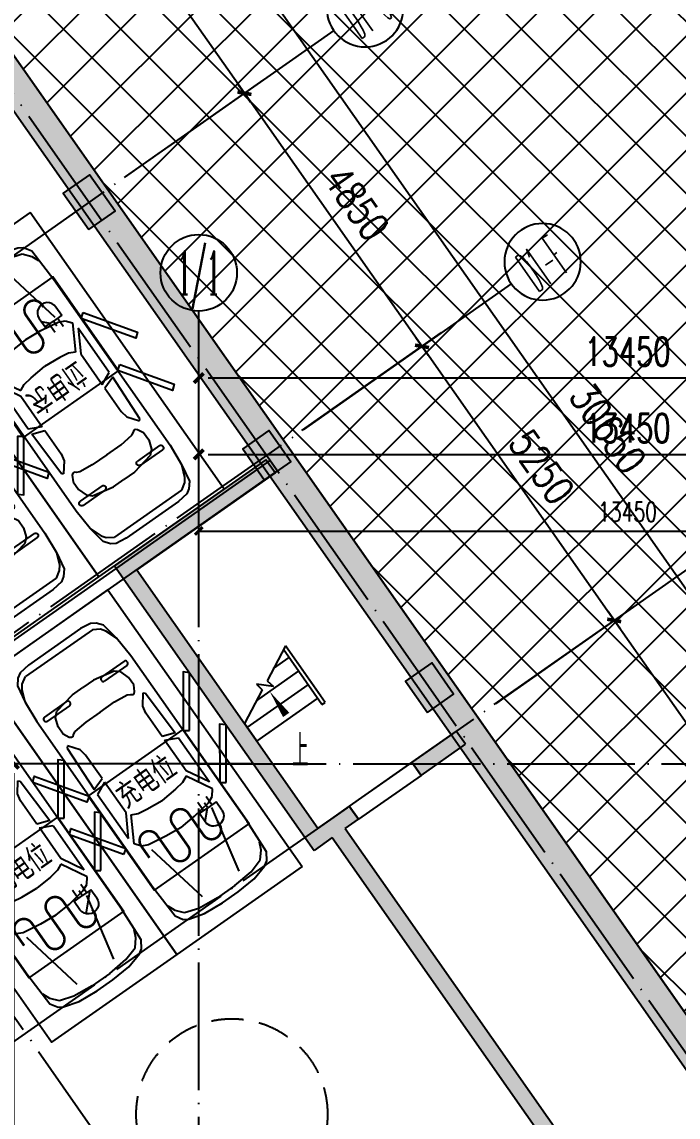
# Model space of a CAD drawing. Header units: millimetres. Extents: x 12325263 to 13848842, y -1463133 to 573208.
# Drawn here: x 12542073 to 12552365, y -1308429 to -1291252 of the extents above; entities that cross this region are included whole.
import ezdxf
from ezdxf.enums import TextEntityAlignment as Align

# ---------------------------------------------------------------- set-up
doc = ezdxf.new("R2010")
doc.units = ezdxf.units.MM
doc.header["$LTSCALE"] = 1000
for name, pattern in [('DASH', [0.35, 0.25, -0.1]), ('DASHED2', [0.375, 0.25, -0.125]), ('DOTE', [2.4200000000000004, 2, -0.2, 0.02, -0.2]), ('地下室负三层平面图$0$-3F平面$0$$AUDIT_BAD_LTYPE2', [0]), ('地下室轴网$0$DOTE', [2.4200000000000004, 2, -0.2, 0.02, -0.2])]:
    doc.linetypes.add(name, pattern=pattern)
for name, color, linetype in [('A-AXIS', 16, 'DOTE'), ('A-WALL', 5, 'Continuous'), ('A-WALL-PATT', 8, 'Continuous'), ('A_WALL(防火墙)', 151, 'Continuous'), ('AXIS', 3, 'Continuous'), ('AXIS_TEXT', 7, 'Continuous'), ('DIM_SYMB', 3, 'Continuous'), ('G-合 -3F地下室墙柱$0$COLUMN', 6, 'Continuous'), ('PUB_DIM', 83, 'Continuous'), ('PUB_HATCH', 8, 'Continuous'), ('TH_TEXT', 7, 'Continuous'), ('人防墙', 6, 'Continuous'), ('人防门', 60, 'Continuous'), ('地下室轴网$0$DIM-AXISDIMS', 3, 'Continuous'), ('地下室轴网$0$DIM-AXISDOWN', 16, 'Continuous'), ('车道中心线', 6, 'Continuous'), ('酒店机动车位', 153, 'Continuous')]:
    doc.layers.add(name, color=color, linetype=linetype)
doc.styles.add('_TCH_AXIS', font='COMPLEX', dxfattribs={"bigfont": 'GBCBIG'})
doc.styles.add('_TCH_DIM', font='SIMPLEX.shx', dxfattribs={"width": 0.7, "bigfont": 'GBCBIG.shx'})
doc.styles.add('_TCH_DIM_T3', font='SIMPLEX.shx', dxfattribs={"width": 0.7058823529411765, "bigfont": 'GBCBIG.shx'})
doc.styles.add('COMPLEX', font='COMPLEX')
doc.styles.add('地下室轴网$0$COMPLEX', font='COMPLEX')
doc.styles.add('地下室轴网$0$DIM_FONT', font='SIMPLEX', dxfattribs={"width": 0.8})
doc.styles.add('黑体', font='simhei.ttf', dxfattribs={"width": 0.7})
doc.dimstyles.new('_TCH_ARCH&&120', dxfattribs={"dimtxt": 306, "dimasz": 120, "dimexe": 300, "dimexo": 360, "dimgap": 147, "dimtad": 1, "dimdec": 0, "dimzin": 0, "dimdsep": 46, "dimtxsty": '_TCH_DIM_T3', "dimblk": 'ARCHTICK', "dimcen": 0.09, "dimclrt": 7, "dimazin": 2, "dimtfac": 1, "dimtdec": 0, "dimtix": 1, "dimtmove": 2, "dimatfit": 3, "dimfxl": 1, "dimfxlon": 1, "dimtolj": 1, "dimtzin": 0, "dimarcsym": 0})
doc.dimstyles.new('_TCH_ARCH&&150', dxfattribs={"dimtxt": 446.25, "dimasz": 150, "dimexe": 375, "dimexo": 450, "dimgap": 189.375, "dimtad": 1, "dimdec": 0, "dimzin": 0, "dimdsep": 46, "dimtxsty": '_TCH_DIM_T3', "dimblk": 'asdggshdfhsg_ArchTick', "dimcen": 0.09, "dimclrt": 7, "dimazin": 2, "dimtfac": 1, "dimtdec": 0, "dimtix": 1, "dimtmove": 2, "dimatfit": 3, "dimfxl": 1, "dimtolj": 1, "dimtzin": 0, "dimarcsym": 0})
doc.dimstyles.new('地下室轴网$0$DIMN-150', dxfattribs={"dimscale": 1.5, "dimtxt": 300, "dimasz": 0.75, "dimexe": 250, "dimexo": 300, "dimgap": 150, "dimtad": 1, "dimdec": 0, "dimdsep": 46, "dimtxsty": '地下室轴网$0$DIM_FONT', "dimblk": 'asdggbj-13-地下室轴网$0$_DIMX', "dimcen": 2.5, "dimclrd": 256, "dimclre": 256, "dimclrt": 256, "dimazin": 0, "dimtfac": 1, "dimtdec": 0, "dimtix": 1, "dimtmove": 2, "dimatfit": 3, "dimldrblk": 'asdggbj-13-地下室轴网$0$_DIMX', "dimfxl": 1, "dimtolj": 1, "dimtzin": 0, "dimarcsym": 0})

# ---------------------------------------------------------------- blocks, each defined once
blk = doc.blocks.new('asdgafgf20230228-rf3')
at = {"layer": 'PUB_HATCH'}
for points in [[(2922.933328754524, 62217.60468081995), (548.589664693161, 60552.52259395867), (896.8173508313914, 60491.3803984479), (3066.474835132389, 62012.91995753368)], [(896.8173508313914, 60491.3803984479), (548.589664693161, 60552.52259395867), (3677.826256460468, 56090.41789027261), (3738.968016879857, 56438.6430985824)], [(5908.632271887941, 57960.18740640267), (5212.676982062156, 57472.12718819735), (5356.218488475801, 57267.44246493618), (6052.173778301588, 57755.5026831415)], [(4169.047094178489, 56434.90172817007), (4373.73181682217, 56578.44323415066), (4230.19031040853, 56783.12795741183), (3943.63073750606, 56582.16917496676), (4025.680067529245, 56436.14370829435)], [(4025.680067529297, 56436.14370829438), (3943.630737505903, 56582.16917496664), (3738.968016879857, 56438.6430985824), (3677.826256460468, 56090.41789027261), (3964.362370903341, 56291.36022174634)], [(4025.680067529297, 56436.1437082944), (3964.362370903341, 56291.36022174634), (9569.495111178723, 48298.85388449092), (9819.495423932389, 48377.77869888145), (4169.047094178489, 56434.90172817007)]]:
    blk.add_hatch(color=256, dxfattribs=at).paths.add_polyline_path(points)
at = {"layer": 'DIM_SYMB'}
blk.add_lwpolyline([(3356.201069489006, 58051.15746393919, 0, 0, 0), (2982.993152928057, 58583.33774449855, 0, 120, 0), (3241.367864393328, 58214.90524257284, 0, 0, 0)], format="xyseb", dxfattribs=at)
at = {"layer": '人防墙'}
for p, q in [((2922.933328754524, 62217.60468081995), (548.589664693161, 60552.52259395867)), ((3066.474835132389, 62012.91995753368), (2922.933328754524, 62217.60468081995)), ((3066.474835132389, 62012.91995753368), (896.8173508313914, 60491.3803984479)), ((548.589664693161, 60552.52259395867), (3677.826256460468, 56090.41789027261)), ((896.8173508313914, 60491.3803984479), (3738.968016879857, 56438.6430985824)), ((5908.632271887941, 57960.18740640267), (5212.676982062156, 57472.12718819735)), ((6052.173778301588, 57755.5026831415), (5908.632271887941, 57960.18740640267)), ((5356.218488475801, 57267.44246493618), (6052.173778301588, 57755.5026831415)), ((5212.676982062156, 57472.12718819735), (5356.218488475801, 57267.44246493618)), ((4230.19031040853, 56783.12795741183), (3943.63073750606, 56582.16917496676)), ((4373.73181682217, 56578.44323415066), (4230.19031040853, 56783.12795741183)), ((3943.630737505903, 56582.16917496664), (3738.968016879857, 56438.6430985824)), ((4169.047094178489, 56434.90172817007), (4373.73181682217, 56578.44323415066)), ((4169.047094178489, 56434.90172817007), (9819.495423932389, 48377.77869888145)), ((3964.362370903341, 56291.36022174634), (3677.826256460468, 56090.41789027261)), ((3964.362370903341, 56291.36022174634), (9569.495111178723, 48298.85388449092))]:
    blk.add_line(p, q, dxfattribs=at)
at = {"layer": '人防门'}
for p, q in [((3229.348579913589, 59298.80890119335), (2940.93440229731, 58751.59396759893)), ((3783.037058242365, 58509.27021065657), (3229.348579913603, 59298.80890119334)), ((3851.936981299771, 58411.02154347638), (3229.348579913589, 59298.80890119335)), ((3041.106725364583, 58941.65324820815), (3286.06322477913, 59113.43658579909)), ((3802.812647709676, 58376.57158194768), (3197.903974823199, 59239.14831991176)), ((2775.596413867121, 58437.89435301266), (3435.346391403511, 58900.56447357535)), ((2940.93440229731, 58751.59396759893), (3040.000988023657, 58659.88349059378)), ((2866.463887343536, 58610.29932587231), (2587.354559318147, 58080.73870002748)), ((2630.798747486889, 58018.78894166929), (3584.629558027907, 58687.6923613516)), ((3040.000988023657, 58659.88349059378), (2773.51180382404, 58696.34932805732)), ((2773.51180382404, 58696.34932805732), (2866.463887343536, 58610.29932587231)), ((2780.081914111269, 57805.91682944555), (3733.912724652271, 58474.82024912787)), ((3802.812647709676, 58376.57158194768), (3851.936981299771, 58411.02154347638)), ((2780.081914111269, 57805.91682944555), (2587.354559318132, 58080.7387000275)), ((5212.676982062144, 57472.12718819734), (4230.190310408539, 56783.12795741183)), ((5356.218488475793, 57267.44246493618), (4373.731816822187, 56578.44323415067))]:
    blk.add_line(p, q, dxfattribs=at)
at = {"layer": '人防门', "linetype": 'DASH'}
for p, q in [((5356.218488475792, 57267.44246493618), (5212.676982062145, 57472.12718819734)), ((4230.19031040854, 56783.12795741183), (4373.731816822186, 56578.44323415067))]:
    blk.add_line(p, q, dxfattribs=at)
at = {"layer": 'TH_TEXT', "style": '_TCH_DIM', "width": 0.7}
blk.add_text('上', height=506.3829787234042, dxfattribs=at).set_placement((3337.164133395472, 57397.20608826519))
blk = doc.blocks.new('asdfsafd')
at = {"layer": 'PUB_HATCH'}
blk.add_hatch(color=256, dxfattribs=at).paths.add_polyline_path([(-24989.26792814023, 87402.65462490589), (-24729.18889229732, 87902.6199659266), (-42840.89759805771, 113729.2132433883), (-42963.18397791468, 113032.7609258716)])
at = {"layer": 'A-WALL'}
for p, q in [((-24729.18889229732, 87902.6199659266), (-42840.89759805771, 113729.2132433883)), ((-24989.26792814023, 87402.65462490589), (-42963.18397791468, 113032.7609258716))]:
    blk.add_line(p, q, dxfattribs=at)
blk = doc.blocks.new('asdfasdgdrg')
at = {"layer": '车道中心线', "linetype": 'DASHED2', "ltscale": 2}
blk.add_circle((-54516.28630941734, 5729.765465866076), 1500, dxfattribs=at)
blk = doc.blocks.new('asdfsfsdf')
at = {"color": 253, "linetype": '地下室负三层平面图$0$-3F平面$0$$AUDIT_BAD_LTYPE2', "transparency": 33554559, "extrusion": (0.0004477907748714072, 3.529959095306893e-16, 0.999999899741706)}
for p, q in [((-499.9999510645866, -141.1764707579277, 0.2238953878532797), (-724.9999280292541, -211.764705659356, 0.3246483119859617)), ((-168.7499837987125, -110.000000001397, 0.07556469346370548), (-499.9999510645866, -141.1764707579277, 0.2238953878532797)), ((168.7499823644757, -109.9999999995343, -0.07556469305539444), (-168.7499837987125, -110.000000001397, 0.07556469346370548)), ((168.7499823644757, -109.9999999995343, -0.07556469305539444), (499.999950107187, -141.1764707579277, -0.2238953876585836)), ((499.999950107187, -141.1764707579277, -0.2238953876585836), (724.9999261181802, -211.7647058977745, -0.3246483115967724)), ((-824.9999170508236, -329.4117646231316, 0.3694273889297957), (-874.99991251342, -447.0588235869072, 0.3918169277702976)), ((-724.9999280292541, -211.764705659356, 0.3246483119859617), (-824.9999170508236, -329.4117646231316, 0.3694273889297957)), ((-349.9999665804207, -258.8235292448662, 0.1567267717199455), (-574.9999421145767, -1317.647058726754, 0.2574796953287081)), ((349.9999641925097, -258.8235292430036, -0.1567267711171998), (574.9999411571771, -1317.647058724891, -0.2574796952492556)), ((724.9999261181802, -211.7647058977745, -0.3246483115967724), (824.9999175239354, -329.4117646231316, -0.3694273894917245)), ((824.9999175239354, -329.4117646231316, -0.3694273894917245), (874.9999125096947, -447.0588235869072, -0.3918169281189517)), ((-274.9999726694077, -1364.705882550683, 0.1231424633135522), (-574.9999425914139, -1411.764705897775, 0.2574796953093296)), ((2.365559339523315e-07, -1341.176470519509), (-274.9999726694077, -1364.705882550683, 0.1231424633135522)), ((2.365559339523315e-07, -1341.176470519509), (274.9999717120081, -1364.705882312264, -0.1231424628849248)), ((274.9999717120081, -1364.705882312264, -0.1231424628849248), (574.9999416340142, -1411.764705897775, -0.2574796953464441)), ((-674.9999320898205, -1458.823529244866, 0.3022587728158986), (-749.9999260008335, -1552.941176654305, 0.3358430815717435)), ((-574.9999425914139, -1411.764705897775, 0.2574796953093296), (-674.9999320898205, -1458.823529244866, 0.3022587728158986)), ((574.9999416340142, -1411.764705897775, -0.2574796953464441), (674.9999316073954, -1458.823529481422, -0.3022587727170486)), ((674.9999316073954, -1458.823529481422, -0.3022587727170486), (749.9999240897596, -1552.941176414024, -0.3358430809488905)), ((-774.9999220632017, -2517.647058726754, 0.3470378507689607), (-774.9999220632017, -1670.588235379662, 0.3470378503031141)), ((-774.9999220632017, -1670.588235379662, 0.3470378503031141), (-574.9999421145767, -2023.529411557596, 0.257479695328853)), ((-749.9999260008335, -1552.941176654305, 0.3358430815717435), (-524.9999480806291, -1952.941176654305, 0.2350901571286059)), ((749.9999240897596, -1552.941176414024, -0.3358430809488905), (524.9999452158809, -1952.941176415887, -0.2350901560785282)), ((774.9999230131507, -1670.588235379662, -0.3470378509613082), (574.9999421108514, -2023.529411794152, -0.2574796950939764)), ((774.9999225363135, -2517.64705896331, -0.3470378506309664), (774.9999230131507, -1670.588235379662, -0.3470378509613082)), ((-424.9999581072479, -1905.882352830376, 0.1903110794088359), (-274.9999731462449, -1882.35294127604, 0.1231424632944275)), ((-274.9999731462449, -1882.35294127604, 0.1231424632944275), (2.365559339523315e-07, -1858.823529244866)), ((274.9999717120081, -1882.352941035759, -0.1231424628847421), (2.365559339523315e-07, -1858.823529244866)), ((424.999956196174, -1905.882352830376, -0.1903110785527894), (274.9999717120081, -1882.352941035759, -0.1231424628847421)), ((-574.9999421145767, -2023.529411557596, 0.257479695328853), (-574.9999421145767, -2611.764705659356, 0.2574796952125222)), ((-524.9999480806291, -1952.941176654305, 0.2350901571286059), (-424.9999581072479, -1905.882352830376, 0.1903110794088359)), ((524.9999452158809, -1952.941176415887, -0.2350901560785282), (424.999956196174, -1905.882352830376, -0.1903110785527894)), ((574.9999421108514, -2023.529411794152, -0.2574796950939764), (574.9999411571771, -2611.764705897775, -0.2574796951324972)), ((-574.9999421145767, -2611.764705659356, 0.2574796952125222), (-774.9999220632017, -2517.647058726754, 0.3470378507689607)), ((574.9999411571771, -2611.764705897775, -0.2574796951324972), (774.9999225363135, -2517.64705896331, -0.3470378506309664)), ((-774.9999215863645, -2611.764705899637, 0.3470378500898093), (-574.9999416377395, -2682.35294127604, 0.2574796952319682)), ((-749.9999255239964, -3388.235294345301, 0.3358430813588681), (-774.9999215863645, -2611.764705899637, 0.3470378500898093)), ((-574.9999416377395, -2682.35294127604, 0.2574796952319682), (-574.9999421145767, -3129.41176486155, 0.257479695562074)), ((774.9999225363135, -2611.764705659356, -0.3470378507473485), (574.9999416340142, -2682.35294127604, -0.2574796952294666)), ((574.9999416340142, -2682.35294127604, -0.2574796952294666), (574.9999416340142, -3129.411764621269, -0.2574796948800628)), ((749.9999245665967, -3388.235294343438, -0.3358430809290396), (774.9999225363135, -2611.764705659356, -0.3470378507473485)), ((-599.9999405629933, -3247.058823586907, 0.2686744650115782), (-724.9999270755798, -3411.764705897775, 0.324648311792771)), ((-574.9999421145767, -3129.41176486155, 0.257479695562074), (-599.9999405629933, -3247.058823586907, 0.2686744650115782)), ((574.9999416340142, -3129.411764621269, -0.2574796948800628), (599.9999391268939, -3247.058823586907, -0.2686744647175814)), ((599.9999391268939, -3247.058823586907, -0.2686744647175814), (724.9999275486916, -3411.764705897775, -0.3246483115377303)), ((-724.9999270755798, -3411.764705897775, 0.324648311792771), (-749.9999255239964, -3388.235294345301, 0.3358430813588681)), ((724.9999275486916, -3411.764705897775, -0.3246483115377303), (749.9999245665967, -3388.235294343438, -0.3358430809290396)), ((-624.9999380558729, -3505.882353068795, 0.2798692348493339), (-674.9999320898205, -3599.999999762978, 0.3022587729329561)), ((-674.9999320898205, -3599.999999762978, 0.3022587729329561), (-674.9999320898205, -3741.17647075979, 0.3022587729329017)), ((-599.9999405629933, -3482.352941274177, 0.2686744655939557), (-624.9999380558729, -3505.882353068795, 0.2798692348493339)), ((-574.9999421145767, -3482.35294127604, 0.2574796953293679), (-599.9999405629933, -3482.352941274177, 0.2686744655939557)), ((-549.9999470058829, -3505.882352830376, 0.2462849269087827), (-574.9999421145767, -3482.35294127604, 0.2574796953293679)), ((-499.9999496340752, -3529.41176486155, 0.2238953872139153), (-549.9999470058829, -3505.882352830376, 0.2462849269087827)), ((-274.9999731462449, -3552.941176415887, 0.1231424632950173), (-499.9999496340752, -3529.41176486155, 0.2238953872139153)), ((7.133930921554565e-07, -3552.941176654305), (-274.9999731462449, -3552.941176415887, 0.1231424632950173)), ((7.133930921554565e-07, -3552.941176654305), (274.9999726656824, -3552.941176415887, -0.1231424630783778)), ((274.9999726656824, -3552.941176415887, -0.1231424630783778), (499.999950107187, -3529.41176486155, -0.2238953881230394)), ((499.999950107187, -3529.41176486155, -0.2238953881230394), (549.9999441411346, -3505.882352830376, -0.2462849258573907)), ((549.9999441411346, -3505.882352830376, -0.2462849258573907), (574.9999416340142, -3482.35294127604, -0.2574796952294021)), ((574.9999416340142, -3482.35294127604, -0.2574796952294021), (599.9999391268939, -3482.352941274177, -0.2686744647174983)), ((599.9999391268939, -3482.352941274177, -0.2686744647174983), (624.9999351911247, -3505.882352830376, -0.2798692334487053)), ((624.9999351911247, -3505.882352830376, -0.2798692334487053), (674.9999311305583, -3600.000000001397, -0.3022587726192891)), ((674.9999311305583, -3600.000000001397, -0.3022587726192891), (674.9999316073954, -3741.176470281091, -0.3022587730655932)), ((-674.9999320898205, -3741.17647075979, 0.3022587729329017), (-624.9999380558729, -3882.352941037621, 0.2798692345000124)), ((674.9999316073954, -3741.176470281091, -0.3022587730655932), (624.9999351911247, -3882.352941037621, -0.2798692334484588)), ((-624.9999380558729, -3882.352941037621, 0.2798692345000124), (-549.9999460522085, -3952.941176414024, 0.2462849269474509)), ((624.9999351911247, -3882.352941037621, -0.2798692334484588), (549.9999450948089, -3952.941176654305, -0.2462849259351472)), ((-549.9999460522085, -3952.941176414024, 0.2462849269474509), (-199.9999792352319, -4023.529411794152, 0.08955815500490981)), ((-199.9999792352319, -4023.529411794152, 0.08955815500490981), (2.365559339523315e-07, -4023.529411553871)), ((199.9999801851809, -4023.529411553871, -0.08955815519579101), (2.365559339523315e-07, -4023.529411553871)), ((549.9999450948089, -3952.941176654305, -0.2462849259351472), (199.9999801851809, -4023.529411553871, -0.08955815519579101)), ((-874.9999120365828, -4352.941176656168, 0.3918169277909837), (-799.9999205116183, -4541.176470521372, 0.3582326202192607)), ((874.9999125096947, -4352.941176414024, -0.3918169282337609), (799.9999190755188, -4541.176470757928, -0.3582326193421601)), ((-799.9999205116183, -4541.176470521372, 0.3582326202192607), (-749.9999260008335, -4611.764706136193, 0.3358430813398884)), ((-749.9999260008335, -4611.764706136193, 0.3358430813398884), (-641.2499364260584, -4680.000000241678, 0.2871458345919543)), ((749.9999240897596, -4611.764706136193, -0.3358430808314997), (641.249935945496, -4680.000000001397, -0.2871458343748414)), ((799.9999190755188, -4541.176470757928, -0.3582326193421601), (749.9999240897596, -4611.764706136193, -0.3358430808314997)), ((641.249935945496, -4680.000000001397, -0.2871458343748414), (-641.2499364260584, -4680.000000241678, 0.2871458345919543))]:
    blk.add_line(p, q, dxfattribs=at)
for points in [[(-474.9999997620226, -23.52941179275513), (-149.9999997613286, -7.049211745248385e-29), (149.9999997613286, 7.049211745248385e-29), (474.9999992851854, -23.52941203117371), (724.9999997609804, -94.11764716915788), (799.9999992858793, -141.1764707565308), (875.0000002394273, -258.8235292453319), (899.9999983314156, -823.5294117927554), (899.99999928509, -4000.000000238419), (875.0000002394273, -4352.941176414491), (824.9999992870789, -4635.294117448852), (750.0000002408798, -4729.411765098573), (674.9999992854691, -4776.470588445664), (500.0000002381968, -4800.000000000001), (-500.000000715034, -4800.000000000001), (-674.9999997604438, -4776.470588210971), (-750.0000007158543, -4729.411765098573), (-825.0000007175906, -4635.294117927552), (-874.9999997607275, -4352.941176654772), (-900.0000007137389, -4000.000000238419), (-900.0000007156016, -823.5294117927554), (-874.999999285753, -258.8235297203065), (-800.0000007145284, -141.1764707602561), (-724.9999997591177, -94.11764669418336)], [(-981.91520381036, -1513.230591773987), (-1500.00000071459, -2253.132360218093), (-1425.335413217106, -2320.844957351685), (-900.0000007156016, -1570.588235139847)]]:
    blk.add_lwpolyline(points, close=True, dxfattribs=at)
for points, elevation in [([(981.915204765897, -1513.230591773987), (1499.999998807242, -2253.132359979675), (1425.335412263431, -2320.844957351685), (899.9999988082526, -1570.588235378266)], 1.176665431756874e-10), ([(-900.0000007156016, -2570.588235378266), (-981.9152042871972, -2513.230591535569), (-1500.00000071459, -3253.132359743119), (-1425.335413217105, -3320.844957351685)], -1.149049744242348e-10), ([(981.915204765897, -2513.230591773987), (1499.99999785543, -3253.132359743119), (1425.335412265294, -3320.844957351685), (899.9999992850899, -2570.588235378266)], 1.171056029924955e-10)]:
    blk.add_lwpolyline(points, close=True, dxfattribs=dict(at, elevation=elevation))
blk = doc.blocks.new('车位')
h = blk.add_hatch()
h.set_pattern_fill('ANSI31', color=256, scale=999.9999999999999, angle=-2.394345736421314e-08)
h.set_pattern_definition([(44.99999997605653, (-2400.000001788139, -5299.987687110901), (-1122.532014664547, 1122.532015602742), [])])
h.paths.add_polyline_path([(1879.999998450279, -3854.664422988892), (1879.999998569489, -3694.664422988892), (1719.999998450279, -3694.664423465729), (1559.999998569489, -3694.664422988892), (1559.999998569489, -3854.664422988892, 0.9898630017247371)])
for p, q in [((399.9999972712249, -1099.999999266118), (399.9999972712249, -1099.999999266118)), ((860.0160205308348, -1059.999999538064), (440.0000015441328, -1059.999999726191)), ((860.0160163957626, -1139.999999061227), (439.9999974090606, -1139.999999249354)), ((1499.999997032806, -1100.000607695431), (1499.999997032806, -1100.000607695431)), ((1959.999996932223, -1140), (1539.779563577846, -1140.000000188127)), ((1960.220432037488, -1060.000607967377), (1539.99999868311, -1060.000607678667)), ((1999.999996913597, -1099.999999981374), (1999.999996913597, -1099.999999981374)), ((1879.999998569489, -3694.664422988892), (1719.999998450279, -3694.664423465729)), ((1879.999998450279, -3854.664422988892), (1879.999998569489, -3694.664422988892))]:
    blk.add_line(p, q)
for points in [[(2399.999996781349, -5300.000001430511), (-2.741813659667969e-06, -5299.999999046326), (0, 0), (2399.999999880791, -9.5367431640625e-07)], [(289.9999990463257, -2468.601806640625), (2109.999998927116, -2468.601807117462), (2109.99999833107, -4269.228533267975), (289.9999980926514, -4269.228532314301)]]:
    blk.add_lwpolyline(points, close=True)
at = {"const_width": 39.99999999999999}
blk.add_lwpolyline([(519.9999985694885, -3813.032121181488), (519.9999986886978, -3590.069902896881, -1), (819.9999984502792, -3590.069902420044), (819.9999982118607, -4010.994340896606, 1), (1119.999998450279, -4010.994340896606), (1119.999998569489, -3590.069902896881, -1), (1419.999998569489, -3590.069902896881), (1419.999998211861, -4010.994341373444, 1), (1719.999998450279, -4010.994341373444), (1719.999998211861, -3963.042503356934)], format="xyb", dxfattribs=at)
at = {"const_width": 30}
for points in [[(1639.999998211861, -3694.664422988892), (1639.99999833107, -3534.203485965729)], [(1719.999998450279, -3694.664423465729), (1719.99999833107, -3599.861834049225)], [(1799.999998688698, -3694.664422988892), (1799.999998450279, -3534.203485488892)]]:
    blk.add_lwpolyline(points, dxfattribs=at)
blk.add_lwpolyline([(1879.99999833107, -3851.403974533081, -1), (1559.999998569489, -3854.664422988892), (1559.999998569489, -3694.664422988892), (1719.999998450279, -3694.664423465729)], format="xyb")
for centre, radius, start, end in [((439.999996913597, -1099.999998772517), 39.99999999999999, 90, 180), ((439.999996913597, -1099.999998772517), 39.99999999999999, 180, 270), ((859.9999972712249, -1100.000002399087), 39.99999999999998, 0, 90), ((859.9999972712249, -1100.000002399087), 39.99999999999998, 270, 0), ((1539.999996555969, -1100.000607678667), 39.99999999999999, 90, 180), ((1539.999996555969, -1100.000607678667), 39.99999999999999, 180, 270), ((1959.999997390434, -1100.000000476837), 39.99999999999999, 0, 90), ((1959.999996913597, -1100.0006108284), 39.99999999999998, 0, 90), ((1959.999997390434, -1100.000000476837), 39.99999999999999, 270, 0), ((1959.999996913597, -1100.0006108284), 39.99999999999998, 270, 0)]:
    blk.add_arc(centre, radius, start, end)
at = {"xscale": -1, "rotation": 180}
blk.add_blockref('asdfsfsdf', (1200.000000184402, -5050.000001905253), dxfattribs=at)
at = {"insert": (661.5946944952011, -2614.821184158325), "char_height": 349.9999999999999, "attachment_point": 1, "rotation": 359.99999997605653, "style": '黑体'}
blk.add_mtext_dynamic_manual_height_columns('充电位', width=1328.110077857971, gutter_width=1750, heights=[0], dxfattribs=at)
blk = doc.blocks.new('_AXISO')
blk.add_circle((0, 0), 0.5)
at = {"layer": 'AXIS_TEXT', "style": 'COMPLEX', "width": 1.041666666666667}
blk.add_attdef('A', text='', height=0.56, dxfattribs=at).set_placement((-0.25, -0.28), (0.25, -0.28), align=Align.FIT)
blk = doc.blocks.new('asdggshdfhsg_ArchTick')
at = {"color": 0, "linetype": 'ByBlock', "const_width": 0.4}
blk.add_lwpolyline([(-0.5, -0.5), (0.5, 0.5)], dxfattribs=at)
blk = doc.blocks.new('*D5247')
at = {"layer": 'AXIS', "color": 0, "lineweight": -2, "transparency": 16777216}
for p, q in [((12411416.81071017, 1082539.759090747), (12411416.81071017, 1085414.759090747)), ((12424866.81071017, 1082539.759090747), (12424866.81071017, 1085414.759090747)), ((12411566.81071017, 1085039.759090747), (12424716.81071017, 1085039.759090747))]:
    blk.add_line(p, q, dxfattribs=at)
at = {"layer": 'Defpoints', "color": 0, "transparency": 16777216}
for p in [(12424866.81071017, 1085039.759090747), (12411416.81071017, 1082089.759090747), (12424866.81071017, 1082089.759090747)]:
    blk.add_point(p, dxfattribs=at)
at = {"layer": 'AXIS', "color": 0, "lineweight": -2, "transparency": 16777216, "xscale": 150, "yscale": 150, "zscale": 150, "rotation": 180}
blk.add_blockref('asdggshdfhsg_ArchTick', (12411416.81071017, 1085039.759090747), dxfattribs=at)
at = {"layer": 'AXIS', "color": 0, "lineweight": -2, "transparency": 16777216, "xscale": 150, "yscale": 150, "zscale": 150}
blk.add_blockref('asdggshdfhsg_ArchTick', (12424866.81071017, 1085039.759090747), dxfattribs=at)
at = {"layer": 'AXIS', "color": 7, "transparency": 16777216, "insert": (12418141.81071017, 1085452.259090747), "char_height": 446.25, "attachment_point": 5, "style": '_TCH_DIM_T3'}
blk.add_mtext('\\A1;13450', dxfattribs=at)
blk = doc.blocks.new('*D5249')
at = {"layer": 'AXIS', "color": 0, "lineweight": -2, "transparency": 16777216}
for p, q in [((12411416.81071017, 1082539.759090747), (12411416.81071017, 1084214.759090747)), ((12424866.81071017, 1082539.759090747), (12424866.81071017, 1084214.759090747)), ((12411566.81071017, 1083839.759090747), (12424716.81071017, 1083839.759090747))]:
    blk.add_line(p, q, dxfattribs=at)
at = {"layer": 'Defpoints', "color": 0, "transparency": 16777216}
for p in [(12424866.81071017, 1083839.759090747), (12411416.81071017, 1082089.759090747), (12424866.81071017, 1082089.759090747)]:
    blk.add_point(p, dxfattribs=at)
at = {"layer": 'AXIS', "color": 0, "lineweight": -2, "transparency": 16777216, "xscale": 150, "yscale": 150, "zscale": 150, "rotation": 180}
blk.add_blockref('asdggshdfhsg_ArchTick', (12411416.81071017, 1083839.759090747), dxfattribs=at)
at = {"layer": 'AXIS', "color": 0, "lineweight": -2, "transparency": 16777216, "xscale": 150, "yscale": 150, "zscale": 150}
blk.add_blockref('asdggshdfhsg_ArchTick', (12424866.81071017, 1083839.759090747), dxfattribs=at)
at = {"layer": 'AXIS', "color": 7, "transparency": 16777216, "insert": (12418141.81071017, 1084252.259090747), "char_height": 446.25, "attachment_point": 5, "style": '_TCH_DIM_T3'}
blk.add_mtext('\\A1;13450', dxfattribs=at)
blk = doc.blocks.new('*D5258')
at = {"layer": 'AXIS', "color": 0, "lineweight": -2, "transparency": 16777216}
for p, q in [((12411816.81071017, 1078989.759090748), (12406941.81071017, 1078989.759090748)), ((12407316.81071017, 996139.7590900625), (12407316.81071017, 1078839.759090748)), ((12411816.81071017, 995989.7590900625), (12406941.81071017, 995989.7590900625))]:
    blk.add_line(p, q, dxfattribs=at)
at = {"layer": 'Defpoints', "color": 0, "transparency": 16777216}
for p in [(12407316.81071017, 1078989.759090748), (12412266.81071017, 1078989.759090748), (12412266.81071017, 995989.7590900625)]:
    blk.add_point(p, dxfattribs=at)
at = {"layer": 'AXIS', "color": 0, "lineweight": -2, "transparency": 16777216, "xscale": 150, "yscale": 150, "zscale": 150}
for p, rotation in [((12407316.81071017, 1078989.759090748), 90), ((12407316.81071017, 995989.7590900625), 270)]:
    blk.add_blockref('asdggshdfhsg_ArchTick', p, dxfattribs=dict(at, rotation=rotation))
at = {"layer": 'AXIS', "color": 7, "transparency": 16777216, "insert": (12406904.31071017, 1037489.759090407), "char_height": 446.25, "attachment_point": 5, "rotation": 90, "style": '_TCH_DIM_T3'}
blk.add_mtext('\\A1;83000', dxfattribs=at)
blk = doc.blocks.new('*D5271')
at = {"layer": 'AXIS', "color": 0, "lineweight": -2, "transparency": 16777216}
for p, q in [((12411816.81071017, 1078989.759090748), (12408141.81071017, 1078989.759090748)), ((12408516.81071017, 1071639.759090748), (12408516.81071017, 1078839.759090748)), ((12411816.81071017, 1071489.759090748), (12408141.81071017, 1071489.759090748))]:
    blk.add_line(p, q, dxfattribs=at)
at = {"layer": 'Defpoints', "color": 0, "transparency": 16777216}
for p in [(12408516.81071017, 1078989.759090748), (12412266.81071017, 1078989.759090748), (12412266.81071017, 1071489.759090748)]:
    blk.add_point(p, dxfattribs=at)
at = {"layer": 'AXIS', "color": 0, "lineweight": -2, "transparency": 16777216, "xscale": 150, "yscale": 150, "zscale": 150}
for p, rotation in [((12408516.81071017, 1078989.759090748), 90), ((12408516.81071017, 1071489.759090748), 270)]:
    blk.add_blockref('asdggshdfhsg_ArchTick', p, dxfattribs=dict(at, rotation=rotation))
at = {"layer": 'AXIS', "color": 7, "transparency": 16777216, "insert": (12408104.31071017, 1075239.75909075), "char_height": 446.25, "attachment_point": 5, "rotation": 90, "style": '_TCH_DIM_T3'}
blk.add_mtext('\\A1;7500', dxfattribs=at)
blk = doc.blocks.new('_FZH')
blk.add_lwpolyline([(-0.5, -0.5), (0.5, -0.5), (0.5, 0.5), (-0.5, 0.5)], close=True)
at = {"layer": 'PUB_HATCH'}
blk.add_solid([(-0.5, -0.5), (0.5, -0.5), (-0.5, 0.5), (0.5, 0.5)], dxfattribs=at)
blk = doc.blocks.new('asdggG-合 -3F地下室墙柱')
at = {"layer": 'G-合 -3F地下室墙柱$0$COLUMN', "color": 2}
for p, xscale, yscale, zscale, rotation in [((711578661.8906528, 2542276180.789915), 499.9999999565279, 699.9999999054215, 699.9999999054215, 44.99999999034066), ((711582091.3585413, 2542272751.322028), 500.0000003779963, 599.9999997623873, 599.9999997623873, 44.99999994204392), ((711585237.9837182, 2542269604.696852), 499.9999995350594, 599.9999996780937, 599.9999996780937, 45.00000003863739)]:
    blk.add_blockref('_FZH', p, dxfattribs=dict(at, xscale=xscale, yscale=yscale, zscale=zscale, rotation=rotation))
blk = doc.blocks.new('asdggbj-13-地下室轴网$0$_DIMX')
blk.add_line((-150, 0), (150, 0))
at = {"const_width": 50}
blk.add_lwpolyline([(-70, -70), (70, 70)], dxfattribs=at)
blk = doc.blocks.new('*D1253')
at = {"layer": 'Defpoints', "color": 0, "transparency": 16777216}
for p in [(711576134.5185493, 2542284613.572949), (711573341.4467674, 2542281820.501164), (711595014.2696253, 2542260147.678335)]:
    blk.add_point(p, dxfattribs=at)
at = {"layer": '地下室轴网$0$DIM-AXISDIMS', "lineweight": -2, "transparency": 16777216}
for p, q in [((711573659.6448189, 2542282138.699216), (711576399.6835922, 2542284878.737993)), ((711597806.5459121, 2542262941.545615), (711576135.3140445, 2542284612.777454)), ((711595332.4676768, 2542260465.876387), (711598072.50645, 2542263205.915164))]:
    blk.add_line(p, q, dxfattribs=at)
at = {"layer": '地下室轴网$0$DIM-AXISDIMS', "lineweight": -2, "transparency": 16777216, "xscale": 1.125, "yscale": 1.125, "zscale": 1.125}
for p, rotation in [((711576134.5185493, 2542284613.572949), 135.000000037818), ((711597807.3414072, 2542262940.75012), 315.000000037818)]:
    blk.add_blockref('asdggbj-13-地下室轴网$0$_DIMX', p, dxfattribs=dict(at, rotation=rotation))
at = {"layer": '地下室轴网$0$DIM-AXISDIMS', "transparency": 16777216, "insert": (711587289.12803, 2542274095.359587), "char_height": 450, "attachment_point": 5, "rotation": 315.00000003781804, "style": '地下室轴网$0$DIM_FONT'}
blk.add_mtext('\\A1;30650', dxfattribs=at)
blk = doc.blocks.new('asdggbj-13-地下室轴网$0$_axiso')
blk.add_circle((0, 0), 0.5)
at = {"color": 7, "style": '地下室轴网$0$COMPLEX', "width": 1.150013366770343}
blk.add_attdef('A', text='', height=0.55, dxfattribs=at).set_placement((-0.2613392464600111, -0.2957528192714562), (0.2808099121602936, -0.2957528192714562), align=Align.FIT)
blk = doc.blocks.new('*D1255')
at = {"layer": 'Defpoints', "color": 0, "transparency": 16777216}
for p in [(711587907.8464199, 2542271143.188726), (711585963.3027619, 2542269198.645072), (711590913.0502249, 2542264248.897598)]:
    blk.add_point(p, dxfattribs=at)
at = {"layer": '地下室轴网$0$DIM-AXISDIMS', "lineweight": -2, "transparency": 16777216}
for p, q in [((711586281.5008138, 2542269516.843123), (711588173.0114633, 2542271408.353769)), ((711592856.798388, 2542266194.236748), (711587908.641915, 2542271142.393231)), ((711591231.2482766, 2542264567.095649), (711593122.7589265, 2542266458.606295))]:
    blk.add_line(p, q, dxfattribs=at)
at = {"layer": '地下室轴网$0$DIM-AXISDIMS', "lineweight": -2, "transparency": 16777216, "xscale": 1.125, "yscale": 1.125, "zscale": 1.125}
for p, rotation in [((711587907.8464199, 2542271143.188726), 134.9999999399741), ((711592857.5938832, 2542266193.441253), 314.9999999399741)]:
    blk.add_blockref('asdggbj-13-地下室轴网$0$_DIMX', p, dxfattribs=dict(at, rotation=rotation))
at = {"layer": '地下室轴网$0$DIM-AXISDIMS', "transparency": 16777216, "insert": (711590700.9182034, 2542268986.513041), "char_height": 450, "attachment_point": 5, "rotation": 314.9999999399741, "style": '地下室轴网$0$DIM_FONT'}
blk.add_mtext('\\A1;7000', dxfattribs=at)
blk = doc.blocks.new('*D1256')
at = {"layer": 'Defpoints', "color": 0, "transparency": 16777216}
for p in [(711584195.5358237, 2542274855.499332), (711582250.9921645, 2542272910.955677), (711585963.3027616, 2542269198.645072)]:
    blk.add_point(p, dxfattribs=at)
at = {"layer": '地下室轴网$0$DIM-AXISDIMS', "lineweight": -2, "transparency": 16777216}
for p, q in [((711582569.1902164, 2542273229.153728), (711584460.700867, 2542275120.664375)), ((711587907.0509256, 2542271143.984222), (711584196.3313189, 2542274854.703837)), ((711586281.5008135, 2542269516.843123), (711588173.0114641, 2542271408.35377))]:
    blk.add_line(p, q, dxfattribs=at)
at = {"layer": '地下室轴网$0$DIM-AXISDIMS', "lineweight": -2, "transparency": 16777216, "xscale": 1.125, "yscale": 1.125, "zscale": 1.125}
for p, rotation in [((711584195.5358237, 2542274855.499332), 134.9999999383642), ((711587907.8464208, 2542271143.188727), 314.9999999383642)]:
    blk.add_blockref('asdggbj-13-地下室轴网$0$_DIMX', p, dxfattribs=dict(at, rotation=rotation))
at = {"layer": '地下室轴网$0$DIM-AXISDIMS', "transparency": 16777216, "insert": (711586369.8891741, 2542273317.542081), "char_height": 450, "attachment_point": 5, "rotation": 314.99999993836417, "style": '地下室轴网$0$DIM_FONT'}
blk.add_mtext('\\A1;5250', dxfattribs=at)
blk = doc.blocks.new('*D1257')
at = {"layer": 'Defpoints', "color": 0, "transparency": 16777216}
for p in [(711580766.0679473, 2542278284.967231), (711578821.5242804, 2542276340.423568), (711582250.9921646, 2542272910.955677)]:
    blk.add_point(p, dxfattribs=at)
at = {"layer": '地下室轴网$0$DIM-AXISDIMS', "lineweight": -2, "transparency": 16777216}
for p, q in [((711579139.7223324, 2542276658.621619), (711581031.2329906, 2542278550.132274)), ((711584194.7403363, 2542274856.294835), (711580766.8634424, 2542278284.171736)), ((711582569.1902165, 2542273229.153728), (711584460.7008748, 2542275120.664382))]:
    blk.add_line(p, q, dxfattribs=at)
at = {"layer": '地下室轴网$0$DIM-AXISDIMS', "lineweight": -2, "transparency": 16777216, "xscale": 1.125, "yscale": 1.125, "zscale": 1.125}
for p, rotation in [((711580766.0679473, 2542278284.967231), 134.9999999392556), ((711584195.5358315, 2542274855.49934), 314.9999999392556)]:
    blk.add_blockref('asdggbj-13-地下室轴网$0$_DIMX', p, dxfattribs=dict(at, rotation=rotation))
at = {"layer": '地下室轴网$0$DIM-AXISDIMS', "transparency": 16777216, "insert": (711582798.999941, 2542276888.431336), "char_height": 450, "attachment_point": 5, "rotation": 314.99999993925564, "style": '地下室轴网$0$DIM_FONT'}
blk.add_mtext('\\A1;4850', dxfattribs=at)
blk = doc.blocks.new('*D1258')
at = {"layer": 'Defpoints', "color": 0, "transparency": 16777216}
for p in [(711576664.8486117, 2542282386.18656), (711574720.3049527, 2542280441.642905), (711578821.5242808, 2542276340.423568)]:
    blk.add_point(p, dxfattribs=at)
at = {"layer": '地下室轴网$0$DIM-AXISDIMS', "lineweight": -2, "transparency": 16777216}
for p, q in [((711575038.5030047, 2542280759.840956), (711576930.0136551, 2542282651.351603)), ((711580765.2724446, 2542278285.762718), (711576665.6441069, 2542282385.391065)), ((711579139.7223327, 2542276658.621619), (711581031.2329831, 2542278550.132266))]:
    blk.add_line(p, q, dxfattribs=at)
at = {"layer": '地下室轴网$0$DIM-AXISDIMS', "lineweight": -2, "transparency": 16777216, "xscale": 1.125, "yscale": 1.125, "zscale": 1.125}
for p, rotation in [((711576664.8486117, 2542282386.18656), 134.9999999400454), ((711580766.0679398, 2542278284.967223), 314.9999999400454)]:
    blk.add_blockref('asdggbj-13-地下室轴网$0$_DIMX', p, dxfattribs=dict(at, rotation=rotation))
at = {"layer": '地下室轴网$0$DIM-AXISDIMS', "transparency": 16777216, "insert": (711579033.6563274, 2542280653.774942), "char_height": 450, "attachment_point": 5, "rotation": 314.9999999400454, "style": '地下室轴网$0$DIM_FONT'}
blk.add_mtext('\\A1;5800', dxfattribs=at)
blk = doc.blocks.new('_ArchTick')
at = {"color": 0, "linetype": 'ByBlock', "const_width": 0.4}
blk.add_lwpolyline([(-0.5, -0.5), (0.5, 0.5)], dxfattribs=at)
blk = doc.blocks.new('*D3741')
at = {"layer": 'Defpoints', "color": 0, "transparency": 16777216}
for p in [(12558296.81071018, -1299236.785749282), (12544846.81071018, -1302836.785749282), (12558296.81071018, -1302836.785749282)]:
    blk.add_point(p, dxfattribs=at)
at = {"layer": 'PUB_DIM', "color": 0, "lineweight": -2, "transparency": 16777216}
for p, q in [((12544846.81071018, -1299237.785749282), (12544846.81071018, -1298936.785749282)), ((12558296.81071018, -1299237.785749282), (12558296.81071018, -1298936.785749282)), ((12544846.81071018, -1299236.785749282), (12558296.81071018, -1299236.785749282))]:
    blk.add_line(p, q, dxfattribs=at)
at = {"layer": 'PUB_DIM', "color": 0, "lineweight": -2, "transparency": 16777216, "xscale": 120, "yscale": 120, "zscale": 120, "rotation": 180}
blk.add_blockref('_ArchTick', (12544846.81071018, -1299236.785749282), dxfattribs=at)
at = {"layer": 'PUB_DIM', "color": 0, "lineweight": -2, "transparency": 16777216, "xscale": 120, "yscale": 120, "zscale": 120}
blk.add_blockref('_ArchTick', (12558296.81071018, -1299236.785749282), dxfattribs=at)
at = {"layer": 'PUB_DIM', "color": 7, "transparency": 16777216, "insert": (12551571.81071018, -1298936.785749282), "char_height": 306, "attachment_point": 5, "style": '_TCH_DIM_T3'}
blk.add_mtext('\\A1;13450', dxfattribs=at)
blk = doc.blocks.new('qlzw')
at = {"layer": 'A-AXIS'}
for p, q in [((12411416.81071017, 979489.7590900625), (12411416.81071017, 1082089.759090747)), ((12411416.81071017, 1078989.759090748), (12486866.81071017, 1078989.759090747))]:
    blk.add_line(p, q, dxfattribs=at)
at = {"layer": 'AXIS'}
for p, q in [((12411416.81071017, 1082089.759090747), (12411416.81071017, 1086089.759090747)), ((12412266.81071017, 1078989.759090748), (12406266.81071017, 1078989.759090748))]:
    blk.add_line(p, q, dxfattribs=at)
ref = blk.add_blockref('_AXISO', (12411416.81071017, 1086689.759090747), dxfattribs=dict(at, xscale=1200, yscale=1200, zscale=1200))
ref.add_attrib('A', '1/1', dxfattribs={"layer": 'AXIS_TEXT', "height": 678.8225099390856, "style": '_TCH_AXIS', "width": 0.4565217391315298}).set_placement((12411077.3994552, 1086350.347835778), (12411756.22196514, 1086350.347835778), align=Align.FIT)
for p1, p2, distance, picture, middle in [((12411416.81071017, 1082089.759090747), (12424866.81071017, 1082089.759090747), 2950, '*D5247', (12418141.81071017, 1085452.259090747)), ((12411416.81071017, 1082089.759090747), (12424866.81071017, 1082089.759090747), 1750, '*D5249', (12418141.81071017, 1084252.259090747)), ((12412266.81071017, 995989.7590900625), (12412266.81071017, 1078989.759090748), 4950, '*D5258', (12406904.31071017, 1037489.759090407)), ((12412266.81071017, 1071489.759090748), (12412266.81071017, 1078989.759090748), 3750, '*D5271', (12408104.31071017, 1075239.75909075))]:
    dim = blk.add_aligned_dim(p1=p1, p2=p2, distance=distance, dimstyle='_TCH_ARCH&&150', dxfattribs=at)
    dim.commit()
    dim.dimension.update_dxf_attribs({"geometry": picture, "text_midpoint": middle})
blk = doc.blocks.new('asdfds')
at = {"layer": '地下室轴网$0$DIM-AXISDIMS', "color": 3}
for p, q in [((711581975.564393, 2542279494.463686), (711579722.5508469, 2542277241.450137)), ((711585405.0322821, 2542276064.995798), (711583152.018737, 2542273811.98225)), ((711589117.3428853, 2542272352.685198), (711586864.3293387, 2542270099.671649))]:
    blk.add_line(p, q, dxfattribs=at)
at = {"layer": '地下室轴网$0$DIM-AXISDOWN', "linetype": '地下室轴网$0$DOTE'}
for p, q in [((711568939.172398, 2542285903.508169), (711595915.2961, 2542258927.384467)), ((711563070.1861166, 2542280034.521885), (711590046.3098186, 2542253058.398182)), ((711580571.0789474, 2542278089.978238), (711549316.9592277, 2542246835.858502)), ((711584000.5468357, 2542274660.51035), (711552746.427116, 2542243406.390613)), ((711587712.8574371, 2542270948.199748), (711556458.7377176, 2542239694.080012))]:
    blk.add_line(p, q, dxfattribs=at)
at = {"layer": '地下室轴网$0$DIM-AXISDIMS', "color": 3}
ref = blk.add_blockref('asdggbj-13-地下室轴网$0$_axiso', (711582399.8284613, 2542279918.727754), dxfattribs=dict(at, xscale=-1200.000000000001, yscale=1200.000000000001, zscale=1200.000000000001, rotation=45.00000003386118))
ref.add_attrib('A', 'D1-G', dxfattribs={"layer": '0', "color": 7, "height": 660.0000000000001, "rotation": 45.00000015589673, "style": '地下室轴网$0$COMPLEX', "width": 0.2555585257702441}).set_placement((711582412.5079391, 2542279429.498054), (711582872.5367533, 2542279889.52687), align=Align.FIT)
ref = blk.add_blockref('asdggbj-13-地下室轴网$0$_axiso', (711585829.2963512, 2542276489.259866), dxfattribs=dict(at, xscale=-1200.000000000001, yscale=1200.000000000001, zscale=1200.000000000001, rotation=45.00000003386118))
ref.add_attrib('A', 'D1-F', dxfattribs={"layer": '0', "color": 7, "height": 660.0000000000001, "rotation": 44.99999999257635, "style": '地下室轴网$0$COMPLEX', "width": 0.262028362069395}).set_placement((711585841.9758276, 2542276000.030166), (711586302.0046434, 2542276460.058981), align=Align.FIT)
at = {"layer": '地下室轴网$0$DIM-AXISDIMS'}
for base, p1, p2, angle, picture, middle in [((711576134.5185493, 2542284613.572949), (711595014.2696254, 2542260147.678335), (711573341.4467676, 2542281820.501164), 135.0000000384483, '*D1253', (711587289.12803, 2542274095.359587)), ((711576664.8486117, 2542282386.18656), (711578821.5242807, 2542276340.423568), (711574720.3049527, 2542280441.642905), 134.9999999333838, '*D1258', (711579033.6563274, 2542280653.774942)), ((711580766.0679473, 2542278284.967231), (711582250.9921646, 2542272910.955677), (711578821.5242807, 2542276340.423568), 134.9999999432389, '*D1257', (711582798.999941, 2542276888.431336)), ((711584195.5358237, 2542274855.499332), (711585963.3027617, 2542269198.645072), (711582250.9921646, 2542272910.955677), 134.99999993836417, '*D1256', (711586369.8891741, 2542273317.542081)), ((711587907.8464199, 2542271143.188726), (711590913.050225, 2542264248.897598), (711585963.3027617, 2542269198.645072), 134.99999993721426, '*D1255', (711590700.9182034, 2542268986.513041))]:
    dim = blk.add_linear_dim(base=base, p1=p1, p2=p2, angle=angle, dimstyle='地下室轴网$0$DIMN-150', dxfattribs=at)
    dim.commit()
    dim.dimension.update_dxf_attribs({"geometry": picture, "text_midpoint": middle, "dimtype": 129})

msp = doc.modelspace()

# ---------------------------------------------------------------- hatches: boundary and pattern name
at = {"layer": 'A-WALL-PATT'}
h = msp.add_hatch(dxfattribs=at)
h.set_pattern_fill('ANSI37', color=252, scale=400)
h.set_pattern_definition([(45, (0, 0), (-449.0128060534576, 449.0128060534577), []), (135, (0, 0), (-449.0128060534577, -449.0128060534576), [])])
h.paths.add_polyline_path([(12504241.55586849, -1283957.969702356), (12637591.55586849, -1283957.969702356), (12637591.55586849, -1405607.969702357), (12504241.55586849, -1405607.969702357)])
h.paths.add_polyline_path([(12536667.44397216, -1284257.519106785), (12508912.19756728, -1303721.738868847), (12510476.64282127, -1305952.577048315), (12510476.64282127, -1360683.544963154), (12523697.00987751, -1360697.49956174), (12523657.22736275, -1398386.82786861), (12613949.47046454, -1398386.680534865), (12628138.60885084, -1317575.91585782), (12611264.04117262, -1314612.999011876), (12574996.82054267, -1314612.957628954), (12574997.80363845, -1307236.807132755), (12568296.80851373, -1307236.814778964), (12568296.81176471, -1310085.914022335), (12554779.15267792, -1310084.112384246)], flags=16)

# ---------------------------------------------------------------- linework, layer by layer
at = {"layer": 'A-WALL'}
for p, q in [((12532337.45969226, -1307691.27568303), (12545969.46299653, -1298131.412345046)), ((12545969.46299653, -1298131.412345046), (12546084.29618954, -1298295.160132152)), ((12532370.41899199, -1307912.44006645), (12546084.29618954, -1298295.160132152))]:
    msp.add_line(p, q, dxfattribs=at)
at = {"layer": 'A-WALL-PATT', "color": 252}
msp.add_lwpolyline([(12536667.44397216, -1284257.519106785), (12508912.19756728, -1303721.738868847), (12510476.64282127, -1305952.577048315), (12510476.64282127, -1360683.544963154), (12523697.00987751, -1360697.49956174), (12523657.22736275, -1398386.82786861), (12613949.47046454, -1398386.680534865), (12628138.60885084, -1317575.91585782), (12611264.04117262, -1314612.999011876), (12574996.82054267, -1314612.957628954), (12574997.80363845, -1307236.807132755), (12568296.80851373, -1307236.814778964), (12568296.81176471, -1310085.914022335), (12554779.15267792, -1310084.112384246)], close=True, dxfattribs=at)

# ---------------------------------------------------------------- block references
for name, p, rotation in [('asdfds', (-1127972875.768877, -2382204748.57026), 350.0412492541633), ('asdggG-合 -3F地下室墙柱', (-1127969968.402404, -2382206141.04408), 350.0413192028868)]:
    msp.add_blockref(name, p, dxfattribs=dict(rotation=rotation))
for name, p in [('asdfsafd', (12579508.34157021, -1397986.732350173)), ('asdfasdgdrg', (12599882.65250699, -1314116.310066598))]:
    msp.add_blockref(name, p)
at = {"layer": 'A_WALL(防火墙)'}
msp.add_blockref('qlzw', (133430.0103675351, -2381876.544840029), dxfattribs=at)
at = {"layer": '人防墙'}
msp.add_blockref('asdgafgf20230228-rf3', (12542976.84237531, -1360336.81884318), dxfattribs=at)
at = {"layer": '酒店机动车位', "xscale": -1, "rotation": 215.041245061385}
for p in [(12543279.85339132, -1299956.515807313), (12541314.87994939, -1301334.514120984)]:
    msp.add_blockref('车位', p, dxfattribs=at)
at = {"layer": '酒店机动车位', "rotation": 35.04123828566856}
for p in [(12541458.42068402, -1301539.197775965), (12539493.4469734, -1302917.19571376)]:
    msp.add_blockref('车位', p, dxfattribs=at)

# ---------------------------------------------------------------- dimensions: what is measured, and where the dimension line sits
at = {"layer": 'PUB_DIM'}
dim = msp.add_aligned_dim(p1=(12544846.81071018, -1302836.785749282), p2=(12558296.81071018, -1302836.785749282), distance=3600, dimstyle='_TCH_ARCH&&120', dxfattribs=at)
dim.commit()
dim.dimension.update_dxf_attribs({"geometry": '*D3741', "text_midpoint": (12551571.81071018, -1298936.785749282)})

doc.saveas('drawing.dxf')
